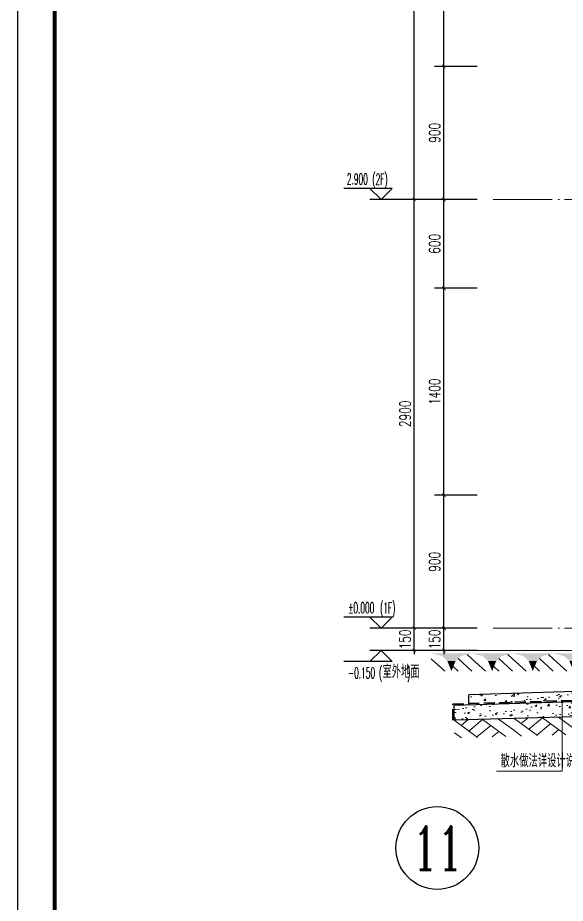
# Model space of a CAD drawing. Extents: x -668857 to 143095, y -247466 to 228182.
# Drawn here: x 104335 to 108041, y 150723 to 156713 of the extents above; entities that cross this region are included whole.
import ezdxf
from ezdxf.enums import TextEntityAlignment as Align

# ---------------------------------------------------------------- set-up
doc = ezdxf.new("R2010")
doc.units = 0
doc.header["$LTSCALE"] = 1000
doc.linetypes.add('DASH', pattern=[0.35, 0.25, -0.1])
doc.linetypes.add('DOTE', pattern=[2.42, 2, -0.2, 0.02, -0.2])
doc.layers.get('0').update_dxf_attribs({"linetype": 'CONTINUOUS'})
doc.layers.get('DEFPOINTS').update_dxf_attribs({"linetype": 'CONTINUOUS'})
for name, color, linetype in [('AXIS', 3, 'CONTINUOUS'), ('COLUMN', 4, 'CONTINUOUS'), ('DIM_ELEV', 3, 'CONTINUOUS'), ('PUB_DIM', 3, 'CONTINUOUS'), ('PUB_TEXT', 2, 'CONTINUOUS'), ('yichutu', 7, 'CONTINUOUS')]:
    doc.layers.add(name, color=color, linetype=linetype)
for name, color, linetype, lineweight in [('AXIS_TEXT', 7, 'CONTINUOUS', 20), ('DOTE', 19, 'DOTE', 9), ('图框', 9, 'CONTINUOUS', 18), ('平面-排水沟', 86, 'CONTINUOUS', 15), ('立面-中轮廓线', 30, 'CONTINUOUS', 35), ('粉刷', 251, 'CONTINUOUS', 9)]:
    doc.layers.add(name, color=color, linetype=linetype, lineweight=lineweight)
doc.styles.add('_TCH_AXIS', font='COMPLEX', dxfattribs={"bigfont": 'GBCBIG'})
doc.styles.add('_TCH_DIM', font='SIMPLEX.shx', dxfattribs={"width": 0.7, "bigfont": 'GBCBIG.shx'})
doc.styles.add('_TCH_DIM_T3', font='SIMPLEX', dxfattribs={"width": 0.705882, "bigfont": 'GBCBIG'})
doc.styles.add('DIM_FONT_T3', font='SIMPLEX', dxfattribs={"width": 0.705882, "bigfont": 'GBCBIG'})
doc.dimstyles.new('_TCH_ARCH&&25', dxfattribs={"dimtxt": 74.375, "dimasz": 25, "dimexe": 62.5, "dimexo": 75, "dimgap": 25, "dimtad": 1, "dimdec": 0, "dimzin": 0, "dimdsep": 46, "dimtxsty": '_TCH_DIM_T3', "dimblk": 'ARCHTICK', "dimcen": 0.09, "dimclrt": 7, "dimazin": 0, "dimtfac": 1, "dimtdec": 0, "dimtix": 1, "dimtmove": 2, "dimatfit": 3, "dimldrblk": 'ARCHTICK', "dimfxl": 0, "dimtolj": 1, "dimtzin": 0, "dimarcsym": 0})
pattern_1 = [(50, (28072.99, 249033.25), (143.452037, -12.550427), [15, -165]), (355, (28072.99, 249033.25), (-27.750267, 150.438427), [12, -132]), (100.4514, (28084.94, 249032.2), (115.701876, 137.88791), [12.74804, -140.22842]), (46.1842, (28072.99, 249073.25), (213.44821, -33.1038), [22.5, -247.5]), (96.6356, (28090.77, 249070.5), (186.93254, 194.82357), [19.12206, -210.3426]), (351.1842, (28072.99, 249073.25), (186.93239, 194.82372), [18, -198]), (21, (28092.99, 249063.25), (119.38141, -80.52378), [15, -165]), (326, (28092.99, 249063.25), (48.663066, 145.03001), [12, -132]), (71.4514, (28102.93, 249056.54), (168.044526, 64.5061), [12.74804, -140.22842]), (37.5, (28072.986, 249033.25), (2.431971, 66.578771), [0, -130.4, 0, -134, 0, -132.5]), (7.5, (28072.986, 249033.25), (52.613907, 78.882342), [0, -76.4, 0, -127.4, 0, -50.5]), (327.5, (28028.386, 249033.25), (106.764487, -4.510974), [0, -50, 0, -156, 0, -207]), (317.5, (28008.39, 249033.25), (116.637234, 20.020996), [0, -65, 0, -103.6, 0, -147])]

# ---------------------------------------------------------------- blocks, each defined once
blk = doc.blocks.new('$LINEPAT$素土夯实')
at = {"color": 0}
for p, q in [((0, -210), (210, 0)), ((120, -300), (420, 0)), ((420, 0), (608, -188)), ((495, -300), (795, 0)), ((615, 0), (705, -90)), ((315, -105), (502, -293)), ((210, -210), (300, -300)), ((705, -300), (795, -210))]:
    blk.add_line(p, q, dxfattribs=at)
blk = doc.blocks.new('$LinePat$自然土壤')
at = {"color": 0}
for p, q in [((0, -90), (71, -19)), ((0, -300), (211, -89)), ((420, -300), (630, -90)), ((210, -300), (286, -224))]:
    blk.add_line(p, q, dxfattribs=at)
for points in [[(0, 0), (630, 0), (168, -45), (462, -45)], [(168, -45), (462, -45), (252, -132), (378, -132)], [(252, -132), (378, -132), (315, -300)]]:
    blk.add_solid(points, dxfattribs=at)
blk = doc.blocks.new('sanshui')
at = {"layer": '粉刷'}
h = blk.add_hatch(dxfattribs=at)
h.set_pattern_fill('混凝土', color=256, scale=20)
h.set_pattern_definition(pattern_1)
edge = h.paths.add_edge_path()
edge.add_line((346317.8, 427329.6), (346257.8, 427329.6))
edge.add_line((346257.8, 427329.6), (346257.8, 427160.3))
edge.add_arc((346157.8, 427160.3), 100, 271.71836, 360, ccw=False)
edge.add_line((346160.8, 427060.3), (345137.8, 427029.6))
edge.add_line((345137.8, 427029.6), (345137.8, 426969.6))
edge.add_line((345137.8, 426969.6), (346317.8, 427005))
edge.add_line((346317.8, 427005), (346317.8, 427329.6))
h = blk.add_hatch(dxfattribs=at)
h.set_pattern_fill('混凝土', color=256, scale=20)
h.set_pattern_definition(pattern_1)
h.paths.add_polyline_path([(346337.8, 426895.6), (346337.8, 426995.6), (345037.8, 426956.6), (345037.8, 426856.6)])
at = {"layer": 'COLUMN'}
for p, q in [((346257.8, 427329.6), (346317.8, 427329.6)), ((346257.8, 427160.3), (346257.8, 427329.6)), ((346317.8, 426995), (346317.8, 427329.6)), ((346160.8, 427060.3), (345137.8, 427029.6)), ((346338.1, 426995.6), (345037.8, 426956.6)), ((345137.8, 426959.6), (345137.8, 427029.6)), ((345037.8, 426856.6), (345037.8, 426956.6)), ((346338.1, 426895.6), (345037.8, 426856.6))]:
    blk.add_line(p, q, dxfattribs=at)
blk.add_arc((346157.8, 427160.3), 100, 271.71836, 0, dxfattribs=at)
at = {"layer": '立面-中轮廓线', "linetype": 'DASH', "ltscale": 0.3}
blk.add_lwpolyline([(345027.8, 426856.6), (345027.8, 426966.3), (346317.8, 427005)], dxfattribs=at)
at = {"layer": '粉刷'}
blk.add_line((344881.5, 427329.6), (346257.8, 427329.6), dxfattribs=at)
at = {"layer": '粉刷', "yscale": 0.4, "zscale": 0.4}
for name, p, xscale, rotation in [('$LinePat$自然土壤', (345156.8, 427309.6), -0.4369306507241237, 359.9999999999903), ('$LinePat$自然土壤', (345432, 427309.6), -0.4369306507241237, 359.9999999999903), ('$LinePat$自然土壤', (345707.3, 427309.6), -0.4369306507241237, 359.9999999999903), ('$LinePat$自然土壤', (345982.6, 427309.6), -0.4369306507241237, 359.9999999999903), ('$LinePat$自然土壤', (346257.8, 427309.6), -0.4369306507241237, 359.9999999999903), ('$LINEPAT$素土夯实', (345444.5, 426868.8), -0.5117605352322558, 1.718358001643932), ('$LINEPAT$素土夯实', (345851.2, 426881), -0.5117605352322558, 1.718358001643932), ('$LINEPAT$素土夯实', (346257.8, 426893.2), -0.5117605352322558, 1.718358001643932)]:
    blk.add_blockref(name, p, dxfattribs=dict(at, xscale=xscale, rotation=rotation))
blk = doc.blocks.new('GFDDDDRG')
at = {"layer": '图框'}
blk.add_lwpolyline([(923310, -107437), (923310, -159999), (893610, -159999), (893610, -107437)], close=True, dxfattribs=at)
blk.add_lwpolyline([(923310, -107437), (923310, -159999), (893610, -159999), (893610, -107437)], close=True, dxfattribs=at)
at = {"layer": '图框', "const_width": 50}
blk.add_lwpolyline([(894110, -159499), (922810, -159499), (922810, -108687), (894110, -108687)], close=True, dxfattribs=at)
blk = doc.blocks.new('yct-1051-594-26275-14850-25-1002.0')
at = {"layer": 'yichutu', "color": 7}
blk.add_lwpolyline([(0, 0), (0, 14850), (26275, 14850), (26275, 0)], close=True, dxfattribs=at)
blk = doc.blocks.new('_ArchTick')
at = {"color": 0, "linetype": 'ByBlock', "const_width": 0.15}
blk.add_lwpolyline([(-0.5, -0.5), (0.5, 0.5)], dxfattribs=at)
blk = doc.blocks.new('*D2434')
at = {"layer": 'DEFPOINTS', "color": 0}
for p in [(107219, 152583.2), (107519, 152583.2), (107519, 152432.8)]:
    blk.add_point(p, dxfattribs=at)
at = {"layer": 'PUB_DIM', "color": 0, "lineweight": -2}
for p, q in [((107444, 152583.2), (107156.5, 152583.2)), ((107219, 152583.2), (107219, 152608.2)), ((107219, 152432.8), (107219, 152583.2)), ((107444, 152432.8), (107156.5, 152432.8)), ((107219, 152432.8), (107219, 152407.8))]:
    blk.add_line(p, q, dxfattribs=at)
at = {"layer": 'PUB_DIM', "color": 0, "lineweight": -2, "xscale": 25, "yscale": 25, "zscale": 25}
for p, rotation in [((107219, 152583.2), 270), ((107219, 152432.8), 90)]:
    blk.add_blockref('_ArchTick', p, dxfattribs=dict(at, rotation=rotation))
at = {"layer": 'PUB_DIM', "color": 7, "insert": (107156.8, 152508), "char_height": 74.38, "attachment_point": 5, "rotation": 90, "style": '_TCH_DIM_T3'}
blk.add_mtext('\\A1;150', dxfattribs=at)
blk = doc.blocks.new('*D2435')
at = {"layer": 'DEFPOINTS', "color": 0}
for p in [(107219, 153483.2), (107519, 153483.2), (107519, 152583.2)]:
    blk.add_point(p, dxfattribs=at)
at = {"layer": 'PUB_DIM', "color": 0, "lineweight": -2}
for p, q in [((107444, 153483.2), (107156.5, 153483.2)), ((107219, 152583.2), (107219, 153483.2)), ((107444, 152583.2), (107156.5, 152583.2))]:
    blk.add_line(p, q, dxfattribs=at)
at = {"layer": 'PUB_DIM', "color": 0, "lineweight": -2, "xscale": 25, "yscale": 25, "zscale": 25}
for p, rotation in [((107219, 153483.2), 90), ((107219, 152583.2), 270)]:
    blk.add_blockref('_ArchTick', p, dxfattribs=dict(at, rotation=rotation))
at = {"layer": 'PUB_DIM', "color": 7, "insert": (107156.8, 153033.2), "char_height": 74.38, "attachment_point": 5, "rotation": 90, "style": '_TCH_DIM_T3'}
blk.add_mtext('\\A1;900', dxfattribs=at)
blk = doc.blocks.new('*D2436')
at = {"layer": 'DEFPOINTS', "color": 0}
for p in [(107219, 154883.2), (107519, 154883.2), (107519, 153483.2)]:
    blk.add_point(p, dxfattribs=at)
at = {"layer": 'PUB_DIM', "color": 0, "lineweight": -2}
for p, q in [((107444, 154883.2), (107156.5, 154883.2)), ((107219, 153483.2), (107219, 154883.2)), ((107444, 153483.2), (107156.5, 153483.2))]:
    blk.add_line(p, q, dxfattribs=at)
at = {"layer": 'PUB_DIM', "color": 0, "lineweight": -2, "xscale": 25, "yscale": 25, "zscale": 25}
for p, rotation in [((107219, 154883.2), 90), ((107219, 153483.2), 270)]:
    blk.add_blockref('_ArchTick', p, dxfattribs=dict(at, rotation=rotation))
at = {"layer": 'PUB_DIM', "color": 7, "insert": (107156.8, 154183.2), "char_height": 74.38, "attachment_point": 5, "rotation": 90, "style": '_TCH_DIM_T3'}
blk.add_mtext('\\A1;1400', dxfattribs=at)
blk = doc.blocks.new('*D2437')
at = {"layer": 'DEFPOINTS', "color": 0}
for p in [(107219, 155483.2), (107519, 155483.2), (107519, 154883.2)]:
    blk.add_point(p, dxfattribs=at)
at = {"layer": 'PUB_DIM', "color": 0, "lineweight": -2}
for p, q in [((107444, 155483.2), (107156.5, 155483.2)), ((107219, 154883.2), (107219, 155483.2)), ((107444, 154883.2), (107156.5, 154883.2))]:
    blk.add_line(p, q, dxfattribs=at)
at = {"layer": 'PUB_DIM', "color": 0, "lineweight": -2, "xscale": 25, "yscale": 25, "zscale": 25}
for p, rotation in [((107219, 155483.2), 90), ((107219, 154883.2), 270)]:
    blk.add_blockref('_ArchTick', p, dxfattribs=dict(at, rotation=rotation))
at = {"layer": 'PUB_DIM', "color": 7, "insert": (107156.8, 155183.2), "char_height": 74.38, "attachment_point": 5, "rotation": 90, "style": '_TCH_DIM_T3'}
blk.add_mtext('\\A1;600', dxfattribs=at)
blk = doc.blocks.new('*D2438')
at = {"layer": 'DEFPOINTS', "color": 0}
for p in [(107219, 156383.2), (107519, 156383.2), (107519, 155483.2)]:
    blk.add_point(p, dxfattribs=at)
at = {"layer": 'PUB_DIM', "color": 0, "lineweight": -2}
for p, q in [((107444, 156383.2), (107156.5, 156383.2)), ((107219, 155483.2), (107219, 156383.2)), ((107444, 155483.2), (107156.5, 155483.2))]:
    blk.add_line(p, q, dxfattribs=at)
at = {"layer": 'PUB_DIM', "color": 0, "lineweight": -2, "xscale": 25, "yscale": 25, "zscale": 25}
for p, rotation in [((107219, 156383.2), 90), ((107219, 155483.2), 270)]:
    blk.add_blockref('_ArchTick', p, dxfattribs=dict(at, rotation=rotation))
at = {"layer": 'PUB_DIM', "color": 7, "insert": (107156.8, 155933.2), "char_height": 74.38, "attachment_point": 5, "rotation": 90, "style": '_TCH_DIM_T3'}
blk.add_mtext('\\A1;900', dxfattribs=at)
blk = doc.blocks.new('*D2439')
at = {"layer": 'DEFPOINTS', "color": 0}
for p in [(107219, 157783.2), (107519, 157783.2), (107519, 156383.2)]:
    blk.add_point(p, dxfattribs=at)
at = {"layer": 'PUB_DIM', "color": 0, "lineweight": -2}
for p, q in [((107444, 157783.2), (107156.5, 157783.2)), ((107219, 156383.2), (107219, 157783.2)), ((107444, 156383.2), (107156.5, 156383.2))]:
    blk.add_line(p, q, dxfattribs=at)
at = {"layer": 'PUB_DIM', "color": 0, "lineweight": -2, "xscale": 25, "yscale": 25, "zscale": 25}
for p, rotation in [((107219, 157783.2), 90), ((107219, 156383.2), 270)]:
    blk.add_blockref('_ArchTick', p, dxfattribs=dict(at, rotation=rotation))
at = {"layer": 'PUB_DIM', "color": 7, "insert": (107156.8, 157083.2), "char_height": 74.38, "attachment_point": 5, "rotation": 90, "style": '_TCH_DIM_T3'}
blk.add_mtext('\\A1;1400', dxfattribs=at)
blk = doc.blocks.new('*D2453')
at = {"layer": 'DEFPOINTS', "color": 0}
for p in [(107019, 152583.2), (107519, 152583.2), (107519, 152432.8)]:
    blk.add_point(p, dxfattribs=at)
at = {"layer": 'PUB_DIM', "color": 0, "lineweight": -2}
for p, q in [((107444, 152583.2), (106956.5, 152583.2)), ((107019, 152583.2), (107019, 152608.2)), ((107019, 152432.8), (107019, 152583.2)), ((107444, 152432.8), (106956.5, 152432.8)), ((107019, 152432.8), (107019, 152407.8))]:
    blk.add_line(p, q, dxfattribs=at)
at = {"layer": 'PUB_DIM', "color": 0, "lineweight": -2, "xscale": 25, "yscale": 25, "zscale": 25}
for p, rotation in [((107019, 152583.2), 270), ((107019, 152432.8), 90)]:
    blk.add_blockref('_ArchTick', p, dxfattribs=dict(at, rotation=rotation))
at = {"layer": 'PUB_DIM', "color": 7, "insert": (106956.8, 152508), "char_height": 74.38, "attachment_point": 5, "rotation": 90, "style": '_TCH_DIM_T3'}
blk.add_mtext('\\A1;150', dxfattribs=at)
blk = doc.blocks.new('*D2454')
at = {"layer": 'DEFPOINTS', "color": 0}
for p in [(107019, 155483.2), (107519, 155483.2), (107519, 152583.2)]:
    blk.add_point(p, dxfattribs=at)
at = {"layer": 'PUB_DIM', "color": 0, "lineweight": -2}
for p, q in [((107444, 155483.2), (106956.5, 155483.2)), ((107019, 152583.2), (107019, 155483.2)), ((107444, 152583.2), (106956.5, 152583.2))]:
    blk.add_line(p, q, dxfattribs=at)
at = {"layer": 'PUB_DIM', "color": 0, "lineweight": -2, "xscale": 25, "yscale": 25, "zscale": 25}
for p, rotation in [((107019, 155483.2), 90), ((107019, 152583.2), 270)]:
    blk.add_blockref('_ArchTick', p, dxfattribs=dict(at, rotation=rotation))
at = {"layer": 'PUB_DIM', "color": 7, "insert": (106956.8, 154033.2), "char_height": 74.38, "attachment_point": 5, "rotation": 90, "style": '_TCH_DIM_T3'}
blk.add_mtext('\\A1;2900', dxfattribs=at)
blk = doc.blocks.new('*D2455')
at = {"layer": 'DEFPOINTS', "color": 0}
for p in [(107019, 158383.2), (107519, 158383.2), (107519, 155483.2)]:
    blk.add_point(p, dxfattribs=at)
at = {"layer": 'PUB_DIM', "color": 0, "lineweight": -2}
for p, q in [((107444, 158383.2), (106956.5, 158383.2)), ((107019, 155483.2), (107019, 158383.2)), ((107444, 155483.2), (106956.5, 155483.2))]:
    blk.add_line(p, q, dxfattribs=at)
at = {"layer": 'PUB_DIM', "color": 0, "lineweight": -2, "xscale": 25, "yscale": 25, "zscale": 25}
for p, rotation in [((107019, 158383.2), 90), ((107019, 155483.2), 270)]:
    blk.add_blockref('_ArchTick', p, dxfattribs=dict(at, rotation=rotation))
at = {"layer": 'PUB_DIM', "color": 7, "insert": (106956.8, 156933.2), "char_height": 74.38, "attachment_point": 5, "rotation": 90, "style": '_TCH_DIM_T3'}
blk.add_mtext('\\A1;2900', dxfattribs=at)

msp = doc.modelspace()

# ---------------------------------------------------------------- linework, layer by layer
at = {"layer": 'AXIS', "color": 6}
msp.add_circle((107174.59, 151096.65), 280, dxfattribs=at)
at = {"layer": 'DIM_ELEV', "color": 1}
for p, q in [((106869.01, 155558.23), (106541.01, 155558.23)), ((106794.01, 155483.23), (106719.01, 155558.23)), ((106794.01, 155483.23), (106869.01, 155558.23)), ((107219.01, 155483.23), (106719.01, 155483.23))]:
    msp.add_line(p, q, dxfattribs=at)
at = {"layer": 'DIM_ELEV'}
for p, q in [((106869.01, 152658.23), (106541.01, 152658.23)), ((106794.01, 152583.23), (106719.01, 152658.23)), ((106794.01, 152583.23), (106869.01, 152658.23)), ((107219.01, 152583.23), (106719.01, 152583.23)), ((106794.01, 152432.76), (106719.01, 152357.76)), ((107219.01, 152432.76), (106719.01, 152432.76)), ((106794.01, 152432.76), (106869.01, 152357.76)), ((106869.01, 152357.76), (106541.01, 152357.76))]:
    msp.add_line(p, q, dxfattribs=at)
at = {"layer": 'DOTE', "color": 1, "linetype": 'DOTE', "ltscale": 0.2}
for p, q in [((109887.73, 155483.23), (107519.01, 155483.23)), ((109887.73, 152583.23), (107519.01, 152583.23))]:
    msp.add_line(p, q, dxfattribs=at)
at = {"layer": '平面-排水沟'}
for p, q in [((108020.19, 152083.63), (108020.19, 151615.79)), ((108020.19, 151615.79), (107576.06, 151615.79))]:
    msp.add_line(p, q, dxfattribs=at)
at = {"layer": '平面-排水沟', "const_width": 6.67}
msp.add_lwpolyline([(108020.19, 152086.97, 1), (108020.19, 152080.3, 1)], format="xyb", close=True, dxfattribs=at)

# ---------------------------------------------------------------- block references
at = {"xscale": 0.5, "yscale": 0.5, "zscale": 0.5}
msp.add_blockref('GFDDDDRG', (-342469.74, 227309.73), dxfattribs=at)
msp.add_blockref('sanshui', (-237748.92, -274896.41))
at = {"layer": 'yichutu', "rotation": 270}
msp.add_blockref('yct-1051-594-26275-14850-25-1002.0', (104335.15, 173591.25), dxfattribs=at)

# ---------------------------------------------------------------- texts
at = {"layer": 'AXIS_TEXT', "color": 6, "style": '_TCH_AXIS'}
msp.add_text('11', height=295.01, dxfattribs=at).set_placement((107006.02, 150949.14), (107343.17, 150949.14), align=Align.FIT)
at = {"layer": 'PUB_TEXT', "color": 1, "style": '_TCH_DIM', "width": 0.494118}
for s, p in [('2.900', (106562.91, 155584.48)), ('(2F)', (106735.06, 155583.25))]:
    msp.add_text(s, height=74.375, dxfattribs=at).set_placement(p)
at = {"layer": 'PUB_TEXT'}
for s, height, style, width, p in [('%%P0.000', 74.375, '_TCH_DIM', 0.494118, (106572.01, 152684.48)), ('(1F)', 74.375, '_TCH_DIM', 0.494118, (106787.39, 152683.25)), ('(', 74.38, '_TCH_DIM', 0.494118, (106779.34, 152245.23)), ('室外地面', 89.362, '_TCH_DIM', 0.7, (106803.84, 152245.23)), (')', 74.38, '_TCH_DIM', 0.494118, (106970.64, 152245.23)), ('-0.150', 74.375, '_TCH_DIM', 0.494118, (106570.61, 152244.01)), ('散水做法详设计说明', 89.362, 'DIM_FONT_T3', 0.705882, (107602.31, 151642.04))]:
    msp.add_text(s, height=height, dxfattribs=dict(at, style=style, width=width)).set_placement(p)

# ---------------------------------------------------------------- dimensions: what is measured, and where the dimension line sits
at = {"layer": 'PUB_DIM'}
for p1, p2, distance, picture, middle in [((107519.01, 155483.23), (107519.01, 158383.23), 500, '*D2455', (106956.82, 156933.23)), ((107519.01, 156383.23), (107519.01, 157783.23), 300, '*D2439', (107156.82, 157083.23)), ((107519.01, 155483.23), (107519.01, 156383.23), 300, '*D2438', (107156.82, 155933.23)), ((107519.01, 152583.23), (107519.01, 155483.23), 500, '*D2454', (106956.82, 154033.23)), ((107519.01, 154883.23), (107519.01, 155483.23), 300, '*D2437', (107156.82, 155183.23)), ((107519.01, 153483.23), (107519.01, 154883.23), 300, '*D2436', (107156.82, 154183.23)), ((107519.01, 152583.23), (107519.01, 153483.23), 300, '*D2435', (107156.82, 153033.23)), ((107519.01, 152432.76), (107519.01, 152583.23), 500, '*D2453', (106956.82, 152507.99)), ((107519.01, 152432.76), (107519.01, 152583.23), 300, '*D2434', (107156.82, 152507.99))]:
    dim = msp.add_aligned_dim(p1=p1, p2=p2, distance=distance, dimstyle='_TCH_ARCH&&25', dxfattribs=at)
    dim.commit()
    dim.dimension.update_dxf_attribs({"geometry": picture, "text_midpoint": middle})

doc.saveas('drawing.dxf')
